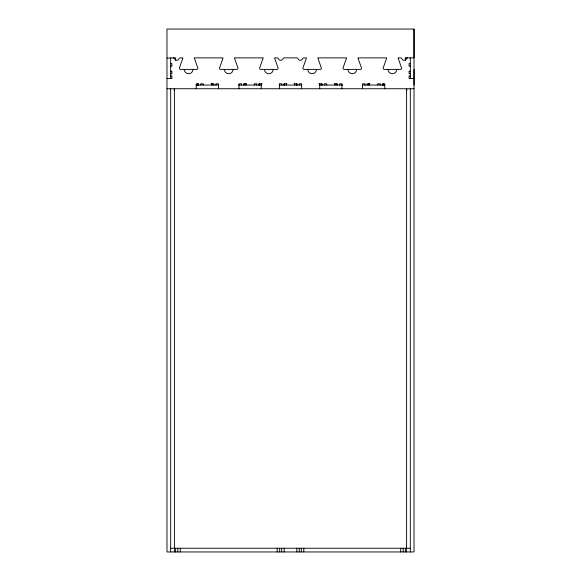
<?xml version="1.0" encoding="UTF-8"?>
<svg xmlns="http://www.w3.org/2000/svg" width="581" height="581" viewBox="0 0 581 581"><rect width="100%" height="100%" fill="white"/><g stroke="black" fill="none" stroke-linecap="round" stroke-linejoin="round"><path stroke-width="0.87" d="M166.979 58.1L175.629 57.875L175.629 60.344M405.371 57.875L405.371 60.344L405.371 57.875L414.021 57.875L414.021 29.05L166.979 29.05L166.979 551.95L414.021 551.95L414.021 29.05M414.021 85.044L414.021 69.4M170.683 63.634L171.918 63.634L171.918 66.103L170.451 66.103M410.317 63.634L409.082 63.634L409.082 66.103L410.549 66.103M170.451 71.252L171.918 71.252L171.918 73.722L170.683 73.722M410.549 71.252L409.082 71.252L409.082 73.722L410.317 73.722M170.683 75.988L171.918 75.988L171.918 78.457L166.979 78.457M410.317 75.988L409.082 75.988L409.082 78.457L414.021 78.457M211.034 83.809L213.917 83.809L213.917 85.044M246.446 83.809L243.562 83.809L243.562 85.044M262.089 83.809L258.799 83.809L258.799 85.044M286.796 83.809L283.913 83.809L283.913 85.044M294.204 83.809L297.087 83.809L297.087 85.044M318.911 83.809L322.201 83.809L322.201 85.044M334.554 83.809L337.438 83.809L337.438 85.044M369.966 83.809L367.083 83.809L367.083 85.044M196.211 85.044L218.449 85.044M238.21 85.044L261.268 85.044M279.381 85.044L301.619 85.044M319.732 85.044L342.79 85.044M362.551 85.044L384.789 85.044M166.979 88.748L414.021 88.748M173.93 89.99L174.394 89.99M406.606 89.99L407.07 89.99M170.683 548.246L410.317 548.246M410.317 57.875L410.317 78.457M410.317 88.748L410.317 551.95M406.606 88.748L406.606 551.95M405.371 548.246L405.371 551.95M403.192 548.246L403.192 551.95M400.723 548.246L400.723 551.95M384.789 88.748L384.789 83.809L382.32 83.809L382.32 85.044M383.14 83.809L383.14 85.458M380.257 85.044L380.257 83.809L377.788 83.809L377.788 85.044M369.552 83.809L369.552 85.044M368.318 83.809L368.318 85.044M365.021 85.044L365.021 83.809L362.551 83.809L362.551 88.748M341.969 88.748L341.969 83.809L339.493 83.809L339.493 85.044M336.203 83.809L336.203 85.044M334.968 83.809L334.968 85.044M326.733 85.044L326.733 83.809L324.263 83.809L324.263 85.044M321.38 83.809L321.38 85.458M319.732 83.809L319.732 88.748M303.798 548.246L303.798 551.95M301.619 88.748L301.619 83.809L299.15 83.809L299.15 85.044M301.328 548.246L301.328 551.95M299.28 548.246L299.28 551.95M296.811 548.246L296.811 551.95M296.673 83.809L296.673 85.458M294.618 83.809L294.618 85.044M286.382 83.809L286.382 85.044M284.327 83.809L284.327 85.458M284.189 548.246L284.189 551.95M281.85 85.044L281.85 83.809L279.381 83.809L279.381 88.748M281.72 548.246L281.72 551.95M279.672 548.246L279.672 551.95M277.202 548.246L277.202 551.95M261.268 83.809L261.268 88.748M259.62 83.809L259.62 85.458M256.737 85.044L256.737 83.809L254.267 83.809L254.267 85.044M246.032 83.809L246.032 85.044M244.797 83.809L244.797 85.044M241.507 85.044L241.507 83.809L239.031 83.809L239.031 88.748M218.449 88.748L218.449 83.809L215.979 83.809L215.979 85.044M212.682 83.809L212.682 85.044M211.448 83.809L211.448 85.044M203.212 85.044L203.212 83.809L200.743 83.809L200.743 85.044M198.68 85.044L198.68 83.809L196.211 83.809L196.211 88.748M197.86 83.809L197.86 85.458M180.277 548.246L180.277 551.95M177.808 548.246L177.808 551.95M175.629 548.246L175.629 551.95M174.394 88.748L174.394 551.95M170.683 57.875L170.683 78.457M170.683 88.748L170.683 551.95M173.291 57.875A1.235 1.235 0 0 1 174.453 58.696A2.469 2.469 0 0 0 179.115 58.696A1.235 1.235 0 0 1 180.277 57.875L182.884 57.875A1.235 1.235 0 0 1 182.833 58.223L179.355 68.166A1.235 1.235 0 0 0 180.589 69.4L196.647 69.4A1.235 1.235 0 0 0 197.881 68.166L194.403 58.223A1.235 1.235 0 0 1 194.352 57.875L223.01 57.875A1.235 1.235 0 0 1 222.951 58.223L219.473 68.166A1.235 1.235 0 0 0 220.715 69.4L236.772 69.4A1.235 1.235 0 0 0 238.007 68.166L234.528 58.223A1.235 1.235 0 0 1 234.477 57.875L263.128 57.875A1.235 1.235 0 0 1 263.077 58.223L259.598 68.166A1.235 1.235 0 0 0 260.833 69.4L276.89 69.4A1.235 1.235 0 0 0 278.125 68.166L274.646 58.223A1.235 1.235 0 0 1 274.595 57.875L277.202 57.875A1.235 1.235 0 0 1 278.364 58.696A2.469 2.469 0 0 0 283.027 58.696A1.235 1.235 0 0 1 284.189 57.875L296.811 57.875A1.235 1.235 0 0 1 297.973 58.696A2.469 2.469 0 0 0 302.636 58.696A1.235 1.235 0 0 1 303.798 57.875L306.405 57.875A1.235 1.235 0 0 1 306.354 58.223L302.875 68.166A1.235 1.235 0 0 0 304.11 69.4L320.167 69.4A1.235 1.235 0 0 0 321.402 68.166L317.923 58.223A1.235 1.235 0 0 1 317.872 57.875L346.523 57.875A1.235 1.235 0 0 1 346.472 58.223L342.993 68.166A1.235 1.235 0 0 0 344.228 69.4L360.285 69.4A1.235 1.235 0 0 0 361.527 68.166L358.041 58.223A1.235 1.235 0 0 1 357.99 57.875L386.648 57.875A1.235 1.235 0 0 1 386.597 58.223L383.119 68.166A1.235 1.235 0 0 0 384.353 69.4L400.411 69.4A1.235 1.235 0 0 0 401.645 68.166L398.167 58.223A1.235 1.235 0 0 1 398.116 57.875L400.723 57.875A1.235 1.235 0 0 1 401.885 58.696A2.469 2.469 0 0 0 406.547 58.696A1.235 1.235 0 0 1 407.709 57.875M396.707 69.4A4.321 4.321 0 0 1 392.386 73.722A4.321 4.321 0 0 1 388.057 69.4M356.581 69.4A4.321 4.321 0 0 1 352.26 73.722A4.321 4.321 0 0 1 347.939 69.4M316.456 69.4A4.321 4.321 0 0 1 312.135 73.722A4.321 4.321 0 0 1 307.814 69.4M273.186 69.4A4.321 4.321 0 0 1 268.865 73.722A4.321 4.321 0 0 1 264.544 69.4M233.061 69.4A4.321 4.321 0 0 1 228.74 73.722A4.321 4.321 0 0 1 224.419 69.4M192.943 69.4A4.321 4.321 0 0 1 188.614 73.722A4.321 4.321 0 0 1 184.293 69.4"/></g></svg>
